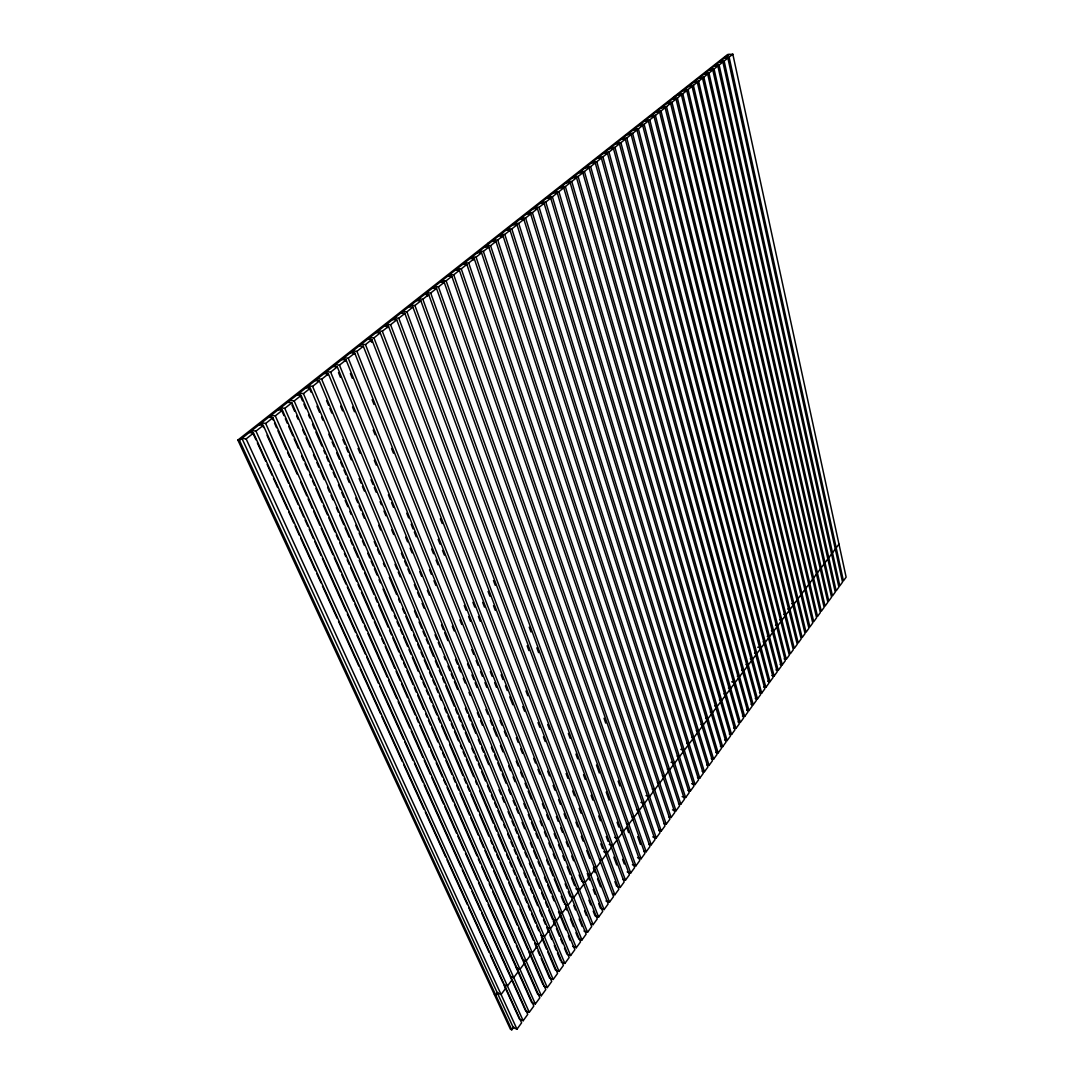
<?xml version="1.0" encoding="UTF-8"?>
<svg xmlns="http://www.w3.org/2000/svg" width="1084" height="1084" viewBox="0 0 1084 1084"><rect width="100%" height="100%" fill="white"/><g stroke="black" fill="none" stroke-linecap="round" stroke-linejoin="round"><path stroke-width="1.5" d="M253.52 433.072L246.136 438.912L241.908 438.329L513.342 1027.673L516.987 1029.177L521.621 1022.808L253.52 433.072L249.306 432.502M512.176 979.706L507.434 986.006L503.748 984.57L519.521 1019.231L523.166 1020.708L527.745 1014.394L263.276 425.375L259.049 424.82M518.437 971.359L513.735 977.605L510.063 976.183L525.632 1010.857L529.277 1012.307L533.829 1006.06L272.911 417.76L268.683 417.232M488.152 904.422L531.702 1002.551L535.333 1003.987L539.846 997.795L282.423 410.226L278.209 409.725M523.166 961.156L537.705 994.326L541.336 995.735L545.808 989.597L291.84 402.787L287.626 402.299M543.667 986.169L547.298 987.565L551.729 981.481L301.135 395.443L296.921 394.969M541.187 958.486L549.574 978.08L553.192 979.448L557.582 973.418L310.322 388.18L306.122 387.72M547.786 951.982L555.428 970.072L559.046 971.427L563.395 965.438L319.414 380.985L315.214 380.565M561.241 962.118L564.845 963.459L569.168 957.524L328.398 373.885L324.197 373.479M564.507 948.215L566.986 954.245L570.591 955.56L574.872 949.679L337.287 366.866L333.086 366.473M572.704 946.44L576.295 947.728L580.536 941.901L346.067 359.929L341.867 359.549M578.355 938.69L581.945 939.977L586.146 934.191L354.753 353.059L350.552 352.707M583.964 931.02L587.542 932.281L591.715 926.549L363.33 346.27L359.156 345.932M590.712 923.825L593.097 924.652L597.243 918.975L371.826 339.563L367.652 339.238M596.227 916.265L598.612 917.078L602.718 911.454L380.227 332.923L376.053 332.612M598.693 903.663L600.509 908.378L604.073 909.584L608.138 904.002L388.533 326.352L384.359 326.067M605.929 900.953L609.493 902.145L613.517 896.604L396.744 319.861L392.584 319.577M612.487 893.988L614.858 894.761L618.856 889.273L404.874 313.439L400.714 313.181M617.826 886.685L620.183 887.457L624.154 882.01L412.909 307.084L408.763 306.84M623.11 879.436L625.468 880.194L629.411 874.802L420.863 300.796L416.717 300.566M627.175 871.888L630.712 872.999L634.614 867.647L428.736 294.577L424.589 294.36M632.379 864.761L635.902 865.872L639.777 860.547L436.527 288.425L432.381 288.222M637.541 857.701L641.064 858.785L644.899 853.514L444.223 282.328L440.09 282.138M643.828 851.062L646.172 851.767L649.98 846.536L451.852 276.312L447.719 276.135M648.896 844.097L651.24 844.802L655.021 839.626L459.386 270.35L455.266 270.187M652.758 836.862L656.267 837.905L660.02 832.756L466.852 264.442L462.733 264.293M658.923 830.371L661.254 831.049L664.98 825.94L474.236 258.602L470.131 258.466M663.882 823.583L666.213 824.246L669.898 819.192L481.553 252.829L477.448 252.694M668.787 816.848L671.118 817.512L674.776 812.485L488.789 247.098L484.683 246.989M672.5 809.843L675.982 810.818L679.614 805.846L495.957 241.447L491.865 241.339M678.503 803.542L680.82 804.179L684.424 799.247L503.044 235.838L498.952 235.743M682.148 796.645L685.616 797.607L689.18 792.702L510.063 230.282L505.984 230.215M688.055 790.439L690.372 791.076L693.909 786.212L517.014 224.794L512.935 224.727M691.633 783.664L695.088 784.586L698.611 779.762L523.884 219.361L519.819 219.307M697.473 777.553L699.776 778.163L703.259 773.366L530.699 213.968L526.634 213.927M702.12 771.185L704.424 771.781L707.879 767.025L537.447 208.643L533.396 208.616M706.741 764.857L709.031 765.453L712.459 760.738L544.127 203.358L540.076 203.345M711.307 758.583L713.597 759.166L717.012 754.491L550.74 198.142L546.688 198.128M715.86 752.364L718.136 752.933L721.524 748.285L557.284 192.966L553.246 192.966M720.359 746.185L722.649 746.74L725.995 742.134L563.761 187.83L559.737 187.844M724.844 740.047L727.12 740.602L730.453 736.036L570.184 182.762L566.173 182.776M729.275 733.963L731.551 734.518L734.857 729.979L576.553 177.735L572.542 177.762M733.692 727.933L735.955 728.462L739.234 723.963L582.853 172.749L578.842 172.79M738.055 721.93L740.331 722.472L743.583 718.001L589.086 167.817L585.089 167.857M742.404 715.982L744.667 716.51L747.892 712.08L595.265 162.925L591.281 162.979M746.713 710.088L748.963 710.603L752.174 706.199L601.39 158.088L597.406 158.156M750.982 704.221L753.244 704.736L756.429 700.359L607.46 153.291L603.49 153.372M755.236 698.408L757.486 698.909L760.643 694.573L613.463 148.549L609.506 148.63M759.45 692.635L761.686 693.123L764.83 688.814L619.425 143.833L615.468 143.928M763.624 686.904L765.873 687.391L768.976 683.11L625.319 139.172L621.362 139.28M767.784 681.213L770.019 681.687L773.109 677.446L631.159 134.552L627.216 134.66M771.903 675.562L774.139 676.037L777.201 671.823L636.958 129.985L633.015 130.094M775.995 669.966L778.217 670.427L781.266 666.24L642.69 125.446L638.761 125.568M780.06 664.397L782.282 664.844L785.304 660.698L648.381 120.947L644.452 121.083M784.084 658.869L786.306 659.316L789.315 655.197L654.018 116.489L650.102 116.625M732.825 54.2L729.112 57.127L843.42 580.875L846.13 577.176L732.825 54.2L727.608 54.525L237.87 440.063L510.428 1029.244L511.784 1029.8L513.789 1027.076M505.849 988.12L501.079 994.489L497.38 993.025M524.642 963.08L519.995 969.286L516.309 967.876M530.781 954.882L526.174 961.034L522.502 959.652L516.39 945.695M536.878 946.766L532.312 952.85L528.653 951.495L543.016 984.665M542.921 938.717L538.396 944.747L534.737 943.405L536.675 947.931M548.911 930.736L544.425 936.711L540.767 935.397M554.845 922.823L550.401 928.744L546.742 927.457L548.639 931.969M560.726 914.977L556.322 920.858L553.897 920.004M566.553 907.213L562.189 913.04L558.545 911.779L565.929 929.855M572.338 899.503L568.002 905.275L564.371 904.042M578.07 891.875L573.775 897.593L570.143 896.373L568.273 891.658M583.748 884.3L579.493 889.964L575.875 888.772M589.384 876.793L585.17 882.417L581.552 881.224M594.967 869.341L590.78 874.924L587.176 873.758M600.509 861.97L596.363 867.498L593.951 866.726M605.997 854.653L601.877 860.127L599.479 859.382M611.444 847.39L607.365 852.837L603.774 851.712M616.837 840.195L612.799 845.588L609.208 844.49M622.189 833.068L618.178 838.406L614.601 837.336M627.5 825.994L623.517 831.293L621.132 830.588M632.758 818.976L628.815 824.233L626.444 823.528M637.988 812.011L634.072 817.228L631.701 816.537M643.164 805.114L639.275 810.29L636.904 809.612M648.3 798.271L644.452 803.393L640.901 802.404M653.395 791.483L649.573 796.564L646.023 795.588M658.435 784.748L654.655 789.789L652.297 789.152M663.449 778.068L659.695 783.068L657.338 782.431M668.422 771.442L664.695 776.415L662.351 775.778M673.354 764.87L669.655 769.803L667.31 769.179M678.245 758.353L674.587 763.244L671.064 762.323M683.096 751.889L679.465 756.727L677.121 756.131M687.906 745.467L684.302 750.277L680.806 749.396M692.69 739.098L689.112 743.868L686.782 743.285M697.432 732.784L693.882 737.526L691.551 736.944M702.134 726.524L698.611 731.212L696.28 730.657M706.795 720.304L703.299 724.966L700.982 724.41M711.416 714.139L707.96 718.76L705.643 718.218M716.009 708.015L712.567 712.608L710.264 712.066M720.575 701.944L717.161 706.497L714.857 705.969M725.088 695.914L721.7 700.427L719.41 699.912M729.586 689.939L726.212 694.41L723.922 693.895M734.031 684.004L730.697 688.448L728.407 687.947M738.448 678.11L735.142 682.527L731.714 681.782M742.838 672.256L739.559 676.646L737.269 676.159M747.188 666.457L743.936 670.806L741.659 670.332M751.51 660.698L748.272 665.02L745.995 664.546M755.805 654.993L752.594 659.275L750.318 658.801M760.06 649.316L756.862 653.571L754.599 653.11M764.274 643.679L761.117 647.907L757.716 647.229M768.475 638.097L765.331 642.284L763.068 641.836M772.635 632.555L769.518 636.701L767.269 636.267M776.767 627.04L773.678 631.173L771.429 630.739M780.873 621.579L777.797 625.671L775.548 625.251M784.938 616.146L781.889 620.224L779.653 619.804M788.976 610.766L785.954 614.804L783.718 614.398M793 605.414L789.992 609.425L787.756 609.018M796.97 600.102L793.989 604.086L791.767 603.693M797.973 598.788L800.927 594.831M801.916 593.531L804.856 589.601M805.832 588.3L808.759 584.412M809.721 583.111L812.634 579.249M813.596 577.962L816.469 574.127M817.431 572.853L820.29 569.046M821.238 567.772L824.07 563.992M825.019 562.731L827.837 558.978M828.772 557.732L831.577 553.992M832.512 552.759L835.29 549.046M836.211 547.813L838.975 544.141M497.813 992.456L495.781 995.153L494.412 994.611M255.946 439.806L251.745 430.578L255.973 431.134L263.276 425.375M263.548 427.53L261.474 422.909L265.688 423.451L272.911 417.76M273.141 419.982L271.081 415.335L275.295 415.863L282.423 410.226M283.967 415.606L280.58 407.855L284.794 408.356L291.84 402.787M289.956 400.457L294.171 400.944L301.135 395.443M302.558 400.917L299.238 393.153L303.439 393.614L310.322 388.18M311.04 392.151L308.398 385.931L312.612 386.365L319.414 380.985M317.463 378.777L321.663 379.21L328.398 373.885M327.72 374.847L326.433 371.717L330.634 372.124L337.287 366.866M335.295 364.739L339.482 365.118L346.067 359.929M345.322 360.972L344.048 357.828L348.249 358.208L354.753 353.059M353.967 354.143L352.72 350.999L356.907 351.351L363.33 346.27M361.284 344.251L365.471 344.59L371.826 339.563M371.595 342.3L369.752 337.571L373.939 337.896L380.227 332.923M378.14 330.972L382.313 331.27L388.533 326.352M387.625 327.598L386.419 324.441L390.592 324.726L396.744 319.861M394.617 317.978L398.79 318.249L404.874 313.439M402.733 311.582L406.893 311.84L412.909 307.084M410.755 305.254L414.915 305.498L420.863 300.796M418.695 299.008L422.841 299.238L428.736 294.577M427.692 296L426.54 292.815L430.687 293.032L436.527 288.425M434.318 286.691L438.451 286.894L444.223 282.328M442.001 280.634L446.134 280.824L451.852 276.312M449.616 274.631L453.735 274.808L459.386 270.35M457.136 268.71L461.256 268.859L466.852 264.442M464.589 262.829L468.708 262.978L474.236 258.602M473.044 260.228L471.96 257.016L476.079 257.152L481.553 252.829M479.263 251.271L483.369 251.393L488.789 247.098M486.486 245.58L490.591 245.689L495.957 241.447M493.64 239.943L497.732 240.038L503.044 235.838M501.757 237.572L500.713 234.361L504.805 234.442L510.063 230.282M507.732 228.832L511.811 228.914L517.014 224.794M514.67 223.372L518.735 223.426L523.884 219.361M521.539 217.952L525.591 218.006L530.699 213.968M528.328 212.6L532.393 212.64L537.447 208.643M535.062 207.288L539.114 207.315L544.127 203.358M541.743 202.03L545.78 202.058L550.74 198.142M548.341 196.827L552.379 196.841L557.284 192.966M554.872 191.678L558.91 191.678L563.761 187.83M561.349 186.57L565.374 186.556L570.184 182.762M567.772 181.516L571.783 181.502L576.553 177.735M574.127 176.516L578.124 176.475L582.853 172.749M580.414 171.557L584.412 171.516L589.086 167.817M586.647 166.638L590.644 166.597L595.265 162.925M592.826 161.773L596.81 161.719L601.39 158.088M598.937 156.95L602.921 156.882L607.46 153.291M604.994 152.18L608.964 152.099L613.463 148.549M610.997 147.451L614.967 147.37L619.425 143.833M616.945 142.763L620.902 142.668L625.319 139.172M622.839 138.115L626.782 138.02L631.159 134.552M628.679 133.522L632.622 133.413L636.958 129.985M634.465 128.955L638.395 128.847L642.69 125.446M640.197 124.443L644.126 124.321L648.381 120.947M645.874 119.958L649.79 119.836L654.018 116.489M655.413 115.392L659.6 112.086L793.285 649.736L790.304 653.828L655.413 115.392L651.498 115.527M660.983 110.988L665.129 107.709L797.241 644.303L794.274 648.367L660.983 110.988L657.08 111.124M666.511 106.625L670.617 103.373L801.157 638.923L798.217 642.961L666.511 106.625L662.609 106.774M671.985 102.289L676.05 99.078L805.06 633.571L802.133 637.582L671.985 102.289L668.096 102.452M677.405 98.007L681.443 94.809L808.921 628.259L806.022 632.243L677.405 98.007L673.516 98.17M682.784 93.752L686.782 90.595L812.756 622.988L809.884 626.945L682.784 93.752L678.909 93.929M688.11 89.538L692.08 86.408L816.577 617.758L813.718 621.688L688.11 89.538L684.248 89.728M693.394 85.365L697.324 82.262L820.358 612.555L817.526 616.457L693.394 85.365L689.532 85.555M698.624 81.232L702.527 78.143L824.111 607.406L821.293 611.268L698.624 81.232L694.776 81.422M703.828 77.127L707.689 74.064L827.851 602.27L825.046 606.119L703.828 77.127L699.979 77.316M708.963 73.048L712.798 70.026L831.55 597.189L828.772 600.997L708.963 73.048L705.128 73.265M714.071 69.024L717.865 66.016L835.236 592.121L832.471 595.915L714.071 69.024L710.237 69.227M719.126 65.026L722.893 62.045L838.894 587.108L836.157 590.875L719.126 65.026L715.304 65.243M724.139 61.056L727.879 58.102L842.525 582.122L839.802 585.861L724.139 61.056L720.332 61.287M237.87 440.063L239.442 440.28L729.017 54.43M725.318 57.357L729.112 57.127M724.071 58.333L727.879 58.102M719.085 62.262L722.893 62.045M714.044 66.232L717.865 66.016M708.963 70.23L712.798 70.026M703.841 74.268L707.689 74.064M698.679 78.346L702.527 78.143M693.475 82.452L697.324 82.262M688.218 86.584L692.08 86.408M682.92 90.771L686.782 90.595M677.568 94.985L681.443 94.809M674.112 96.639L675.549 96.571M672.175 99.24L676.05 99.078M666.728 103.522L670.617 103.373M661.226 107.858L665.129 107.709M655.684 112.221L659.6 112.086M487.664 243.412L489.182 243.453M239.442 440.28L511.784 1029.8M246.136 438.912L516.987 1029.177M257.355 442.882L265.756 461.35M267.152 464.426L272.057 475.198M273.453 478.274L277.653 487.515M279.049 490.591L287.45 509.06M288.845 512.136L293.75 522.908M295.146 525.984L299.347 535.211M300.756 538.287L315.458 570.604M316.853 573.693L321.054 582.921M322.449 585.997L337.151 618.314M338.547 621.389L358.845 666.023M360.254 669.099L380.552 713.719M381.947 716.809L402.245 761.429M403.654 764.505L423.952 809.138M425.348 812.214L445.646 856.834M447.055 859.924L467.353 904.544M468.749 907.62L489.047 952.253M490.442 955.329L503.044 983.025M255.973 431.134L523.166 1020.708M267.016 435.24L278.778 461.445M280.173 464.521L288.48 483.017M289.862 486.093L298.168 504.588M299.55 507.678L303.71 516.919M305.092 520.008L307.87 526.174M309.252 529.249L313.411 538.504M314.794 541.58L321.027 555.455M322.409 558.531L345.945 610.929M347.341 614.018L355.647 632.514M357.029 635.59L365.335 654.086M366.717 657.161L378.492 683.367M379.874 686.443L403.424 738.854M404.806 741.93L413.112 760.426M414.508 763.502L422.814 781.998M424.196 785.087L460.89 866.766M462.285 869.842L470.591 888.338M471.974 891.427L480.28 909.91M481.662 912.999L509.372 974.638M265.688 423.451L529.277 1012.307M274.509 423.085L276.569 427.719M277.951 430.822L286.19 449.386M287.572 452.489L289.631 457.123M291 460.226L297.179 474.155M300.62 481.892L306.799 495.822M308.168 498.925L312.3 508.206M313.669 511.296L319.848 525.225M321.23 528.328L332.896 554.642M334.279 557.732L340.457 571.661M341.826 574.75L345.959 584.046M347.327 587.135L353.506 601.064M354.888 604.167L363.126 622.731M364.495 625.834L366.568 630.481M367.937 633.571L387.164 676.904M388.546 680.007L396.785 698.57M398.167 701.673L409.833 727.987M411.215 731.077L422.896 757.391M424.264 760.48L430.443 774.41M431.825 777.513L443.492 803.827M444.874 806.916L456.554 833.23M457.922 836.32L464.101 850.249M465.483 853.352L477.163 879.666M478.532 882.755L486.77 901.332M275.295 415.863L535.333 1003.987M285.336 418.709L287.368 423.356M288.723 426.459L292.802 435.754M294.171 438.857L298.249 448.153M301.637 455.903L303.683 460.551M305.038 463.654L307.761 469.86M309.794 474.507L311.149 477.61M312.517 480.713L314.55 485.361M315.918 488.45L322.029 502.407M323.384 505.51L327.463 514.805M328.818 517.908L334.942 531.851M336.297 534.954L338.344 539.602M339.698 542.705L342.422 548.911M344.455 553.558L345.81 556.661M347.178 559.75L349.211 564.412M350.566 567.501L356.69 581.458M358.045 584.561L360.091 589.208M361.446 592.311L373.004 618.652M374.359 621.755L380.47 635.698M381.839 638.801L383.872 643.449M385.226 646.552L394.739 668.259M396.107 671.348L400.186 680.657M401.541 683.76L407.652 697.703M409.02 700.806L415.131 714.749M416.486 717.852L418.532 722.5M419.887 725.602L429.399 747.296M430.768 750.399L434.847 759.708M436.202 762.797L442.313 776.754M443.681 779.857L445.714 784.504M447.069 787.607L453.193 801.55M454.548 804.653L476.974 855.804M478.329 858.907L480.375 863.555M481.73 866.644L487.854 880.601M489.209 883.704L491.242 888.352M492.61 891.454L515.036 942.606M284.794 408.356L541.336 995.735M291.975 405.118L294.658 411.324M296.677 415.985L298.032 419.088M302.734 429.955L304.753 434.616M306.094 437.719L310.132 447.028M313.493 454.792L315.512 459.44M316.853 462.556L318.872 467.204M320.214 470.307L324.252 479.629M327.612 487.38L329.631 492.041M330.972 495.144L332.991 499.805M336.352 507.569L338.371 512.217M339.712 515.32L343.75 524.642M345.091 527.745L349.129 537.054M350.471 540.157L352.49 544.818M353.831 547.921L357.869 557.23M359.211 560.333L363.248 569.656M364.59 572.759L374.007 594.493M375.349 597.596L377.368 602.243M378.709 605.346L388.126 627.08M389.468 630.183L391.487 634.845M392.828 637.948L398.885 651.918M400.226 655.021L402.245 659.682M403.587 662.785L405.606 667.446M406.947 670.549L413.004 684.519M414.345 687.622L416.364 692.269M417.706 695.386L423.763 709.356M425.782 714.004L427.123 717.107M428.465 720.21L430.483 724.871M431.825 727.974L437.882 741.944M439.901 746.605L441.242 749.708M442.584 752.811L444.603 757.472M445.944 760.575L452.001 774.545M453.342 777.648L455.361 782.296M456.703 785.412L458.722 790.06M460.063 793.163L469.48 814.897M470.822 818L478.22 835.073M479.562 838.176L483.599 847.498M484.941 850.601L492.339 867.674M493.681 870.777L517.217 925.099M518.558 928.202L527.976 949.936M294.171 400.944L547.298 987.565M303.886 404.034L305.891 408.695M308.547 414.915L309.875 418.017M312.544 424.237L314.536 428.898M315.864 432.015L321.853 445.998M323.845 450.659L325.173 453.776M326.514 456.879L328.506 461.54M329.834 464.657L331.826 469.318M333.167 472.421L335.159 477.096M338.479 484.86L340.484 489.521M341.812 492.637L343.804 497.299M345.132 500.401L347.801 506.621M349.793 511.282L351.121 514.399M355.782 525.279L357.774 529.941M359.102 533.043L361.108 537.705M362.435 540.821L364.427 545.482M367.761 553.26L369.752 557.921M371.08 561.024L373.072 565.685M374.414 568.802L377.069 575.021M379.061 579.683L380.389 582.786M383.058 589.005L392.367 610.766M394.359 615.427L395.701 618.544M397.029 621.647L399.02 626.308M400.348 629.425L402.354 634.086M403.682 637.189L407.665 646.525M409.007 649.628L410.999 654.289M412.327 657.405L418.316 671.389M420.307 676.05L421.635 679.167M422.977 682.27L424.969 686.931M426.297 690.047L428.288 694.709M429.63 697.811L431.622 702.473M432.95 705.589L436.947 714.912M438.275 718.014L440.267 722.689M441.594 725.792L447.584 739.776M449.589 744.451L462.882 775.534M464.223 778.637L466.215 783.298M467.543 786.415L469.535 791.076M470.876 794.179L478.193 811.279M479.521 814.396L488.83 836.157M490.835 840.818L492.163 843.921M493.491 847.038L495.483 851.699M496.811 854.802L498.816 859.476M500.144 862.579L507.461 879.68M508.789 882.783L518.111 904.544M520.103 909.205L533.409 940.302M537.962 950.939L539.9 955.465M303.439 393.614L553.192 979.448M312.612 386.365L559.046 971.427M316.962 406.161L319.59 412.381M321.569 417.055L322.883 420.172M328.804 434.183L330.783 438.844M332.097 441.96L334.075 446.635M336.704 452.855L339.346 459.088M340.661 462.204L342.639 466.865M343.953 469.982L345.918 474.656M347.246 477.759L349.211 482.434M355.796 498.003L357.774 502.664M359.089 505.781L361.067 510.456M362.381 513.559L364.359 518.233M374.224 541.58L376.202 546.255M377.517 549.371L379.495 554.032M383.438 563.368L384.766 566.485M389.373 577.379L396.608 594.506M398.587 599.181L399.901 602.284M402.53 608.517L404.508 613.178M405.822 616.295L411.744 630.305M413.722 634.98L416.364 641.2M417.679 644.316L419.643 648.991M420.971 652.094L422.936 656.769M424.251 659.885L428.207 669.221M429.521 672.337L431.5 676.999M432.814 680.115L434.792 684.79M436.107 687.906L438.085 692.568M439.399 695.684L441.378 700.359M444.657 708.137L446.635 712.811M447.949 715.914L449.928 720.589M451.242 723.706L453.22 728.367M454.535 731.483L458.491 740.819M460.456 745.494L461.784 748.61M463.098 751.713L465.063 756.388M466.391 759.505L473.627 776.618M475.605 781.293L476.919 784.409M479.548 790.629L493.369 823.325M494.697 826.428L496.662 831.103M497.976 834.219L505.225 851.333M506.54 854.449L508.518 859.124M509.832 862.241L511.811 866.902M513.125 870.018L515.103 874.693M516.418 877.796L520.361 887.146M521.675 890.249L523.653 894.923M524.968 898.04L526.946 902.701M528.26 905.817L530.239 910.492M531.553 913.595L535.51 922.945M536.824 926.061L538.789 930.722M541.404 936.901L546.512 948.961M326.582 400.606L328.547 405.281M329.848 408.397L331.799 413.072M342.869 439.576L344.82 444.25M346.121 447.367L348.086 452.042M349.387 455.158L351.338 459.833M359.156 478.545L361.108 483.22M362.408 486.337L364.359 491.011M378.695 525.306L380.647 529.981M394.983 564.263L396.934 568.951M398.234 572.067L400.186 576.742M414.522 611.037L417.123 617.27M419.074 621.945L421.69 628.178M422.99 631.294L424.942 635.969M426.242 639.086L428.194 643.76M429.508 646.877L433.41 656.24M435.362 660.915L437.977 667.148M439.277 670.264L441.229 674.939M442.529 678.056L444.481 682.73M445.781 685.847L454.25 706.118M455.551 709.234L457.516 713.909M458.817 717.025L460.768 721.7M462.069 724.817L464.02 729.491M465.334 732.608L469.237 741.957M471.838 748.204L473.789 752.879M475.104 755.995L477.055 760.67M478.356 763.786L480.307 768.461M481.608 771.578L485.524 780.927M487.475 785.602L490.076 791.848M491.377 794.965L493.342 799.64M494.643 802.756L496.594 807.431M497.895 810.547L501.811 819.897M503.762 824.572L505.063 827.688M507.664 833.935L509.615 838.609M510.93 841.726L512.881 846.401M514.182 849.517L516.133 854.192M517.434 857.309L521.35 866.658M523.951 872.891L525.903 877.566M527.203 880.696L529.168 885.371M530.469 888.487L532.42 893.162M533.721 896.278L537.623 905.628M539.588 910.303L542.19 916.536M543.49 919.652L545.442 924.34M549.9 934.991L551.783 939.516M554.303 945.546L556.2 950.058M557.461 953.08L560.604 960.614M321.663 379.21L564.845 963.459M330.634 372.124L570.591 955.56M340.647 406.161L342.585 410.85M358.099 448.424L360.037 453.112M371.026 479.724L372.977 484.426M374.265 487.556L376.202 492.244M380.077 501.635L381.378 504.765M383.966 511.038L385.904 515.727M391.717 529.819L393.655 534.507M401.419 553.301L403.356 557.989M404.644 561.119L406.581 565.821M407.882 568.951L409.82 573.639M414.345 584.601L416.283 589.303M417.57 592.433L419.508 597.121M422.096 603.381L424.034 608.083M435.023 634.696L436.96 639.384M438.261 642.514L440.199 647.216M444.074 656.606L445.375 659.736M447.949 665.996L449.901 670.698M451.188 673.828L453.126 678.516M454.426 681.646L457.651 689.478M465.415 708.259L467.353 712.96M468.64 716.09L470.578 720.779M471.879 723.909L475.754 733.312M478.342 739.573L480.28 744.261M481.567 747.391L483.505 752.093M484.805 755.223L488.681 764.613M499.019 789.653L500.957 794.355M502.258 797.485L504.196 802.174M508.071 811.577L510.659 817.837M511.946 820.967L513.897 825.656M515.185 828.786L517.122 833.488M518.409 836.618L523.586 849.138M524.886 852.268L526.824 856.97M529.399 863.23L531.35 867.918M532.637 871.048L534.575 875.75M535.875 878.88L539.751 888.27M541.688 892.972L544.276 899.232M545.564 902.362L547.501 907.051M548.802 910.181L552.677 919.584M553.301 921.088L555.171 925.614M556.417 928.622L559.52 936.156M560.767 939.178L562.637 943.69M338.493 372.571L340.403 377.273M352.557 407.056L354.482 411.757M374.319 460.348L376.229 465.05M388.384 494.832L390.308 499.534M391.581 502.664L393.506 507.38M405.66 537.149L407.584 541.851M410.131 548.125L412.056 552.826M419.738 571.634L421.649 576.336M427.408 590.441L429.332 595.157M441.486 624.926L443.397 629.628M444.684 632.771L447.882 640.603M455.551 659.411L457.475 664.113M458.749 667.256L460.673 671.958M463.234 678.232L465.158 682.934M468.993 692.337L470.266 695.467M477.312 712.703L479.223 717.405M480.51 720.548L482.421 725.25M491.377 747.188L493.301 751.889M494.575 755.033L496.499 759.735M497.773 762.865L500.971 770.71M502.258 773.841L506.092 783.244M508.653 789.518L510.578 794.22M513.125 800.48L515.049 805.182M516.336 808.325L518.247 813.027M522.082 822.431L524.642 828.704M530.401 842.81L532.325 847.512M533.599 850.642L536.797 858.487M538.084 861.617L539.995 866.319M544.48 877.295L546.39 881.997M547.677 885.127L550.875 892.972M552.149 896.102L554.073 900.804M568.395 935.885L570.238 940.411M339.482 365.118L576.295 947.728M348.249 358.208L581.945 939.977M350.389 373.519L352.286 378.235M373.181 430.036L375.078 434.738M406.73 513.22L408.627 517.922M411.161 524.209L413.058 528.911M414.332 532.054L416.229 536.756M429.521 569.723L431.418 574.425M433.952 580.712L435.849 585.414M452.313 626.227L454.21 630.929M467.516 663.896L469.413 668.598M471.947 674.885L473.844 679.587M475.104 682.73L477.001 687.446M485.876 709.41L487.773 714.126M490.307 720.399L492.204 725.115M493.464 728.245L496.635 736.09M500.429 745.507L502.962 751.795M508.667 765.914L510.564 770.629M513.098 776.903L514.995 781.618M523.857 803.583L525.754 808.298M528.287 814.572L530.184 819.287M531.458 822.417L534.615 830.263M535.889 833.406L537.786 838.122M546.648 860.086L548.545 864.802M549.818 867.945L552.976 875.791M554.249 878.921L559.317 891.482M561.214 896.197L563.748 902.471M565.591 907.051L566.81 910.072M570.455 919.11L573.49 926.644M575.929 932.674L577.745 937.186M372.137 399.725L374.021 404.44M391.568 448.451L393.451 453.166M431.662 549.032L433.546 553.748M436.053 560.035L437.936 564.75M459.86 619.763L461.743 624.465M471.77 649.614L473.654 654.329M476.161 660.617L478.044 665.332M480.537 671.619L482.421 676.335M484.927 682.622L486.811 687.337M499.968 720.345L501.851 725.061M504.358 731.348L506.242 736.063M516.255 761.212L518.138 765.927M520.645 772.214L522.529 776.93M525.035 783.204L526.919 787.919M528.165 791.063L531.296 798.922M540.076 820.927L541.946 825.642M544.453 831.929L546.336 836.645M548.843 842.932L550.726 847.647M553.233 853.935L555.116 858.65M565.13 883.799L567.013 888.514M573.748 905.411L575.55 909.923M579.154 918.961L582.162 926.495M356.907 351.351L587.542 932.281M438.193 539.398L440.05 544.114M442.529 550.415L444.386 555.13M464.237 605.495L466.093 610.211M468.573 616.511L470.442 621.227M490.28 671.592L492.15 676.308M494.629 682.608L496.486 687.324M516.336 737.689L518.193 742.404M520.672 748.705L522.542 753.421M542.379 803.786L544.249 808.501M546.729 814.802L548.585 819.518M554.168 833.691L556.024 838.406M558.504 844.707L560.374 849.422M562.853 855.723L564.71 860.439M567.189 866.739L570.292 874.598M571.525 877.755L574.628 885.614M584.561 910.817L586.417 915.533M365.471 344.59L593.097 924.652M440.348 518.789L442.191 523.518M472.895 602.311L474.738 607.04M478.41 616.498L480.253 621.213M501.133 674.804L502.976 679.519M505.429 685.833L507.271 690.562M509.724 696.863L512.786 704.736M533.667 758.312L535.51 763.041M537.962 769.342L539.805 774.071M556.377 816.618L558.219 821.347M560.672 827.648L562.515 832.376M566.2 841.834L568.043 846.563M571.729 856.021L573.572 860.75M579.086 874.924L580.929 879.652M588.91 900.126L590.753 904.842M593.205 911.143L595.035 915.858M373.939 337.896L598.612 917.078M482.651 602.365L484.48 607.094M522.759 706.497L524.588 711.239M547.677 771.198L549.493 775.927M553.138 785.399L554.967 790.128M558.612 799.599L560.442 804.328M564.087 813.799L565.902 818.528M587.785 875.33L589.601 880.045M593.233 889.49L595.048 894.219M382.313 331.27L604.073 909.584M488.085 591.444L489.887 596.186M493.505 605.658L495.307 610.4M525.984 690.982L527.786 695.711M538.016 722.581L539.818 727.31M543.423 736.795L545.225 741.537M575.916 822.106L577.718 826.848M581.322 836.333L583.124 841.062M586.742 850.547L589.75 858.447M593.354 867.918L595.143 872.634M597.541 878.934L600.536 886.793M390.592 324.726L609.493 902.145M398.79 318.249L614.858 894.761M493.477 580.577L495.266 585.319M547.664 724.532L549.452 729.275M566.133 773.569L567.908 778.326M572.677 790.981L574.466 795.724M579.222 808.379L581.01 813.122M527.122 645.807L528.897 650.549M600.821 843.799L602.596 848.542M614.885 881.59L616.633 886.306M406.893 311.84L620.183 887.457M529.236 627.216L530.997 631.972M536.824 647.826L538.585 652.595M568.355 733.475L570.103 738.231M575.943 754.098L577.691 758.854M583.531 774.708L585.279 779.464M591.119 795.331L592.867 800.087M598.707 815.94L600.455 820.71M606.281 836.563L608.043 841.319M613.829 857.065L616.728 864.924M414.915 305.498L625.468 880.194M622.595 859.314L624.316 864.029M422.841 299.238L630.712 872.999M596.485 765.033L599.344 772.987M606.213 792.065L609.072 800.019M617.081 822.282L618.801 827.051M430.687 293.032L635.902 865.872M626.931 827.891L628.598 832.593M438.451 286.894L641.064 858.785M446.134 280.824L646.172 851.767M618.165 781.13L619.845 785.914M637.69 836.591L640.441 844.422M453.735 274.808L651.24 844.802M604.059 718.299L605.726 723.096M461.256 268.859L656.267 837.905M468.708 262.978L661.254 831.049M476.079 257.152L666.213 824.246M483.369 251.393L671.118 817.512M490.591 245.689L675.982 810.818M497.732 240.038L680.82 804.179M504.805 234.442L685.616 797.607M511.811 228.914L690.372 791.076M518.735 223.426L695.088 784.586M525.591 218.006L699.776 778.163M532.393 212.64L704.424 771.781M539.114 207.315L709.031 765.453M545.78 202.058L713.597 759.166M552.379 196.841L718.136 752.933M558.91 191.678L722.649 746.74M565.374 186.556L727.12 740.602M571.783 181.502L731.551 734.518M578.124 176.475L735.955 728.462M584.412 171.516L740.331 722.472M590.644 166.597L744.667 716.51M596.81 161.719L748.963 710.603M602.921 156.882L753.244 704.736M608.964 152.099L757.486 698.909M614.967 147.37L761.686 693.123M620.902 142.668L765.873 687.391M626.782 138.02L770.019 681.687M632.622 133.413L774.139 676.037M638.395 128.847L778.217 670.427M644.126 124.321L782.282 664.844M649.79 119.836L786.306 659.316"/></g></svg>
